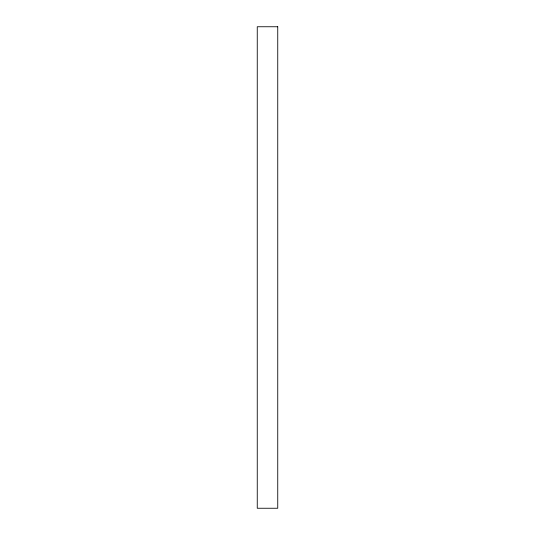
<?xml version="1.0" encoding="UTF-8"?>
<svg xmlns="http://www.w3.org/2000/svg" width="535" height="535" viewBox="0 0 535 535"><rect width="100%" height="100%" fill="white"/><g stroke="black" fill="none" stroke-linecap="round" stroke-linejoin="round"><path stroke-width="0.8" d="M277.745 26.75L257.255 26.75L257.255 508.25L277.745 508.25L277.745 26.75"/></g></svg>
